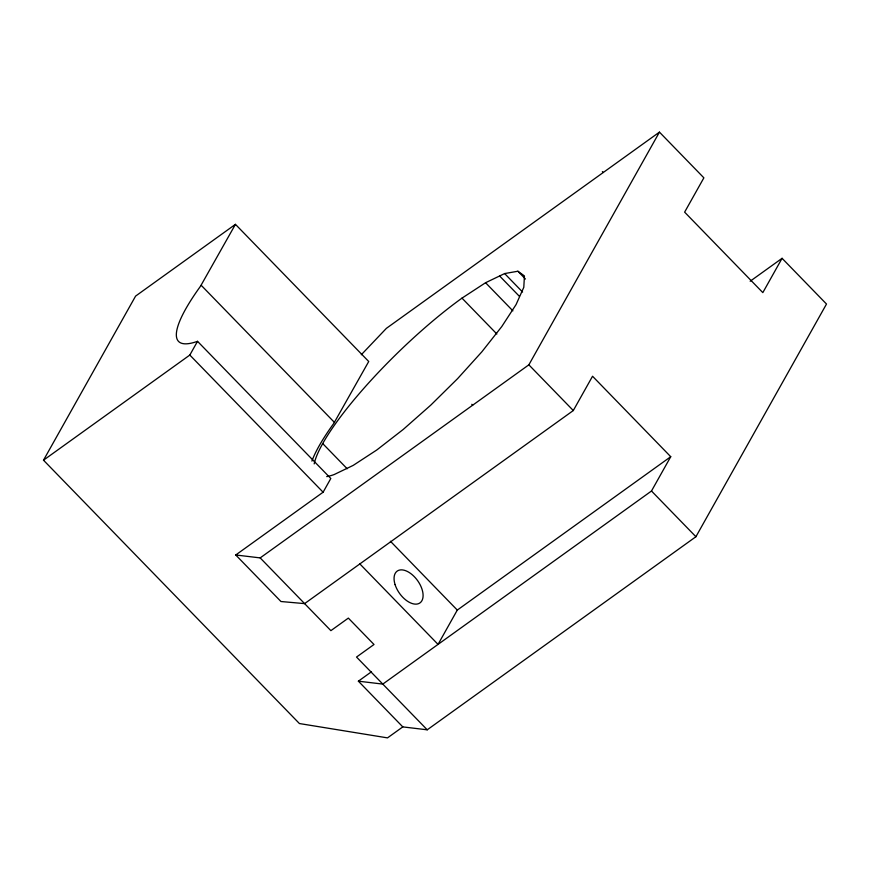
<?xml version="1.0" encoding="UTF-8"?>
<svg xmlns="http://www.w3.org/2000/svg" width="870" height="870" viewBox="0 0 870 870"><rect width="100%" height="100%" fill="white"/><g stroke="black" fill="none" stroke-linecap="round" stroke-linejoin="round"><path stroke-width="1.3" d="M750.168 281.238L782.076 258.314L826.5 304.032L695.913 536.725L427.235 729.81L402.799 726.896L387.509 737.88L299.41 723.546L43.5 460.197L135.589 296.104L235.444 224.34L368.728 361.507L333.797 423.375A149.977 31.537 -44.2 0 0 311.906 461.1M43.5 460.197L189.823 355.047L197.523 341.323A149.977 31.537 -44.2 0 1 200.513 286.219L235.444 224.34M371.479 671.76L358.375 681.177L382.8 684.092L651.489 491.006L670.737 456.706L592.546 376.242L573.297 410.542L304.609 603.617L280.966 601.518L235.748 554.984L323.107 492.213L330.807 478.489L197.523 341.323M235.748 554.984L260.184 557.898L528.862 364.824L659.449 132.12L703.873 177.839L684.625 212.139L762.827 292.614L782.076 258.314M670.737 456.706L457.294 610.087L438.045 644.387L359.854 563.923M361.3 354.742L386.4 328.338L659.449 132.12M314.19 463.895A144.355 30.352 -44.2 0 1 461.992 298.127L485.569 282.728L504.633 273.561L517.889 271.233L524.425 275.921L523.805 287.296L516.073 304.576L501.751 326.598L481.817 351.861L457.62 378.624L430.824 405.083L403.245 429.432L376.764 450.007L353.187 465.396L334.123 474.574A144.355 30.352 -44.2 0 1 326.707 476.608M602.366 171.586L603.258 172.499M517.889 271.233L525.447 279.009M504.633 273.561L522.576 292.026M499.608 275.975L519.401 296.333M485.569 282.728L512.887 310.851M528.862 364.824L573.297 410.542M651.489 491.006L695.913 536.725M461.992 298.127L496.857 334.004M471.779 404.289L472.671 405.202M201.22 285.317L334.515 422.483M322.683 443.548L347.184 468.756M390.412 541.249L457.294 610.087M189.823 355.047L323.107 492.213M260.184 557.898L330.883 630.652L348.348 618.102L374.002 644.496L356.526 657.057L427.235 729.81M358.375 681.177L402.799 726.896M395.067 584.575A19.564 11.06 54.3 0 0 419.96 602.91A19.564 11.06 54.3 0 0 410.705 573.515A19.564 11.06 54.3 0 0 395.067 584.575"/></g></svg>
